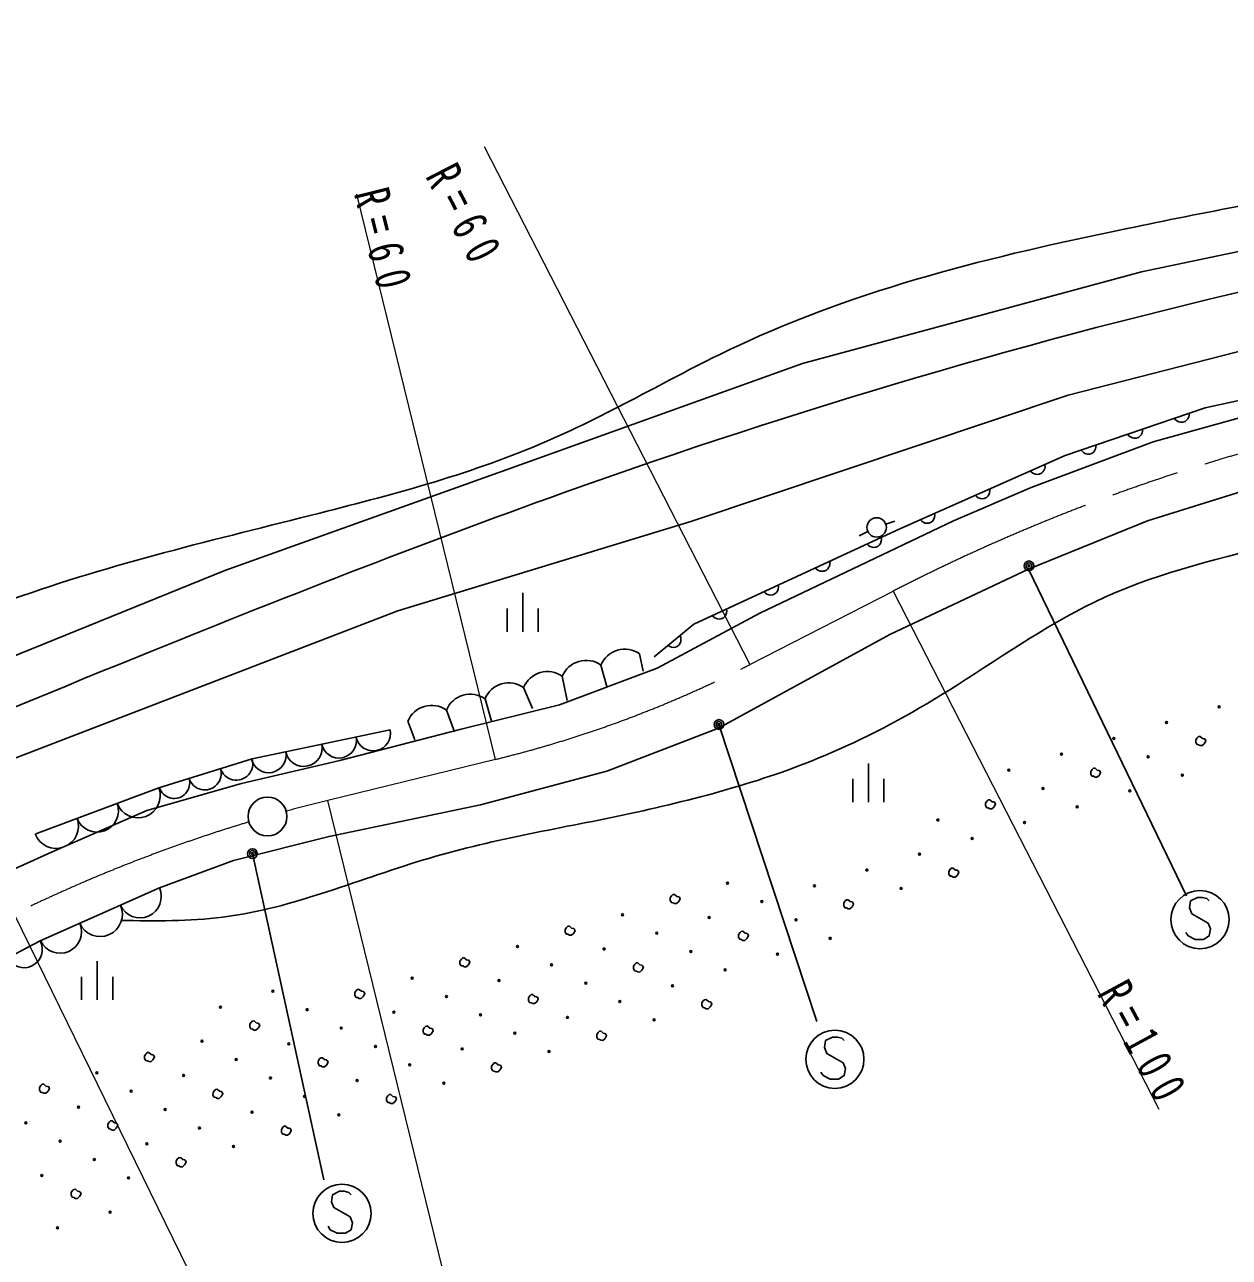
# Model space of a CAD drawing. Units: millimetres, scale not verified. Extents: x 40000 to 680000, y 20000 to 380000.
# Drawn here: x 152254 to 214333, y 265772 to 329310 of the extents above; entities that cross this region are included whole.
import ezdxf

# ---------------------------------------------------------------- set-up
doc = ezdxf.new("R2010")
doc.units = ezdxf.units.MM
doc.header["$LTSCALE"] = 1000
doc.linetypes.add('CHAIN', pattern=[18.5, 12, -1.5, 3.5, -1.5])
for name, color, linetype, lineweight in [('M-BGD', 7, 'Continuous', 25), ('M-BMK', 2, 'CHAIN', 13), ('M-BMK-SRVR', 3, 'Continuous', 25), ('M-STR-HTXT', 7, 'Continuous', 13), ('M-STR-STRC', 7, 'Continuous', 25)]:
    doc.layers.add(name, color=color, linetype=linetype, lineweight=lineweight)
doc.styles.add('ＭＳ ゴシック', font='')
doc.styles.get('ＭＳ ゴシック').set_extended_font_data('MS Gothic')

msp = doc.modelspace()

# ---------------------------------------------------------------- linework, layer by layer
at = {"layer": 'M-BGD'}
for p, q in [((196630, 303560), (197101, 303726)), ((195705, 303182), (195252, 302970)), ((177923, 300019), (177923, 298019)), ((177123, 299219), (177123, 298019)), ((178723, 299219), (178723, 298019)), ((183939, 296882), (184119, 295982)), ((181949, 296302), (182259, 295202)), ((179959, 295722), (180219, 294482)), ((177968, 295142), (178418, 294062)), ((175978, 294562), (176318, 293402)), ((173988, 293982), (174398, 292861)), ((171090, 292961), (163972, 291471)), ((171998, 293402), (172358, 292441)), ((163972, 291471), (159171, 289981)), ((195735, 291229), (195735, 289229)), ((194935, 290429), (194935, 289229)), ((196535, 290429), (196535, 289229)), ((159171, 289981), (152824, 287608)), ((159202, 284817), (153059, 282087)), ((153059, 282087), (146319, 278589)), ((155991, 281039), (155991, 279039)), ((155191, 280239), (155191, 279039)), ((156791, 280239), (156791, 279039))]:
    msp.add_line(p, q, dxfattribs=at)
for points in [[(68209, 267286), (82169, 271410), (99198, 276445), (115931, 282812), (130887, 288291), (146139, 294511), (162576, 301174), (178273, 306801), (192340, 311836), (209814, 316575), (227509, 320277), (244834, 323386), (264529, 325608), (279781, 326200), (299105, 326200), (315097, 325163), (330497, 323090), (343380, 320277), (356708, 317463), (366185, 314354)], [(424658, 290513), (400966, 298361), (366759, 308134), (344658, 314502), (324371, 317907), (306602, 319832), (289425, 320721), (273284, 320721), (253997, 319240), (234894, 316279), (217569, 313169), (206019, 310207), (186583, 303692), (171479, 299101), (151489, 291401), (125130, 280147), (103640, 272743), (82021, 265487), (69278, 262110)], [(364638, 306981), (355217, 310342), (347300, 312562), (335899, 314902), (326358, 316402), (318197, 317363), (303079, 318323), (282077, 318983), (271879, 318803), (258798, 317843), (246016, 315982), (223037, 311722), (213080, 309562), (205879, 307101), (197358, 303321), (186737, 298401), (184697, 296720)], [(144808, 282676), (153632, 286655), (158548, 288806), (163425, 290189), (168494, 291379), (174746, 292992), (179815, 294259), (184846, 296141), (190146, 298983), (200122, 303731), (204116, 305459), (210406, 307801), (215898, 309338), (221121, 310567), (227150, 311719), (241919, 314253), (248371, 315482), (256167, 316596), (262196, 317210), (270982, 317825)], [(265027, 313760), (259065, 313326), (248440, 307797), (229252, 304924), (226379, 308068), (217923, 306171), (210117, 303732), (203992, 301238), (196837, 297877), (188001, 293053), (182255, 290831), (175751, 289096), (167945, 287470), (163012, 286223), (159202, 284817)], [(211501, 309022), (211562, 308942), (211634, 308882), (211735, 308832), (211826, 308812), (211928, 308813), (212049, 308854), (212129, 308916), (212189, 308987), (212239, 309089), (212259, 309180), (212258, 309281)], [(209101, 308202), (209162, 308122), (209233, 308062), (209335, 308012), (209426, 307992), (209527, 307993), (209648, 308034), (209729, 308096), (209789, 308167), (209839, 308269), (209859, 308360), (209858, 308461)], [(206701, 307382), (206762, 307302), (206833, 307242), (206935, 307192), (207026, 307172), (207127, 307173), (207248, 307214), (207329, 307276), (207389, 307347), (207439, 307448), (207458, 307540), (207458, 307641)], [(204093, 306309), (204161, 306234), (204238, 306181), (204343, 306140), (204436, 306129), (204537, 306138), (204654, 306190), (204728, 306258), (204782, 306335), (204823, 306440), (204834, 306533), (204824, 306634)], [(201253, 305049), (201321, 304974), (201397, 304921), (201503, 304880), (201596, 304869), (201696, 304878), (201813, 304930), (201888, 304998), (201942, 305075), (201982, 305180), (201994, 305273), (201984, 305374)], [(198413, 303789), (198481, 303714), (198557, 303661), (198663, 303620), (198755, 303608), (198856, 303618), (198973, 303670), (199048, 303738), (199101, 303814), (199142, 303920), (199153, 304013), (199144, 304113)], [(195667, 302538), (195737, 302464), (195814, 302412), (195920, 302373), (196013, 302363), (196114, 302374), (196230, 302428), (196303, 302497), (196356, 302575), (196395, 302681), (196405, 302774), (196393, 302874)], [(193012, 301308), (193082, 301234), (193159, 301182), (193265, 301143), (193358, 301133), (193458, 301144), (193574, 301198), (193648, 301267), (193701, 301345), (193739, 301451), (193749, 301544), (193738, 301644)], [(190357, 300078), (190426, 300004), (190503, 299952), (190610, 299913), (190702, 299903), (190803, 299914), (190919, 299968), (190993, 300037), (191045, 300114), (191084, 300221), (191094, 300313), (191083, 300414)], [(187702, 298848), (187771, 298774), (187848, 298721), (187954, 298682), (188047, 298673), (188148, 298684), (188264, 298738), (188338, 298807), (188390, 298884), (188429, 298990), (188439, 299083), (188428, 299184)], [(185408, 297306), (185494, 297252), (185582, 297221), (185694, 297210), (185787, 297224), (185881, 297260), (185980, 297342), (186034, 297428), (186065, 297515), (186076, 297628), (186062, 297720), (186026, 297815)]]:
    msp.add_lwpolyline(points, dxfattribs=at)
for points in [[(212929, 292148), (212834, 292151), (212747, 292197), (212671, 292206), (212608, 292312), (212608, 292448), (212681, 292554), (212746, 292615), (212829, 292619), (212943, 292518), (213031, 292502), (213081, 292475), (213119, 292383), (213036, 292243)], [(207511, 290519), (207417, 290521), (207329, 290568), (207254, 290577), (207190, 290683), (207191, 290819), (207264, 290925), (207329, 290986), (207411, 290990), (207525, 290888), (207614, 290873), (207663, 290846), (207702, 290753), (207619, 290613)], [(202094, 288889), (201999, 288892), (201912, 288939), (201837, 288948), (201773, 289054), (201774, 289190), (201847, 289295), (201912, 289357), (201994, 289361), (202108, 289259), (202196, 289244), (202246, 289217), (202285, 289124), (202201, 288984)], [(200200, 285366), (200105, 285369), (200018, 285416), (199943, 285424), (199879, 285531), (199880, 285667), (199953, 285772), (200018, 285833), (200100, 285837), (200214, 285736), (200302, 285721), (200352, 285694), (200391, 285601), (200307, 285461)], [(185843, 284002), (185748, 284005), (185661, 284051), (185585, 284060), (185522, 284166), (185523, 284302), (185595, 284408), (185660, 284469), (185743, 284473), (185857, 284371), (185945, 284356), (185995, 284329), (186033, 284237), (185950, 284097)], [(194783, 283737), (194688, 283740), (194601, 283787), (194525, 283795), (194462, 283901), (194463, 284037), (194536, 284143), (194601, 284204), (194683, 284208), (194797, 284107), (194885, 284091), (194935, 284065), (194974, 283972), (194890, 283832)], [(180426, 282372), (180331, 282375), (180244, 282422), (180168, 282431), (180105, 282537), (180105, 282673), (180178, 282778), (180243, 282840), (180326, 282844), (180440, 282742), (180528, 282727), (180578, 282700), (180616, 282607), (180533, 282467)], [(189366, 282108), (189271, 282111), (189184, 282157), (189108, 282166), (189045, 282272), (189046, 282408), (189119, 282514), (189184, 282575), (189266, 282579), (189380, 282477), (189468, 282462), (189518, 282435), (189556, 282343), (189473, 282203)], [(175008, 280743), (174914, 280746), (174826, 280793), (174751, 280802), (174687, 280908), (174688, 281044), (174761, 281149), (174826, 281211), (174908, 281214), (175023, 281113), (175111, 281098), (175160, 281071), (175199, 280978), (175116, 280838)], [(183949, 280479), (183854, 280481), (183767, 280528), (183691, 280537), (183628, 280643), (183629, 280779), (183701, 280884), (183766, 280946), (183849, 280950), (183963, 280848), (184051, 280833), (184101, 280806), (184139, 280713), (184056, 280573)], [(169591, 279114), (169496, 279117), (169409, 279164), (169334, 279172), (169270, 279279), (169271, 279415), (169344, 279520), (169409, 279581), (169491, 279585), (169605, 279484), (169693, 279469), (169743, 279442), (169782, 279349), (169698, 279209)], [(178532, 278849), (178437, 278852), (178350, 278899), (178274, 278908), (178211, 279014), (178211, 279150), (178284, 279255), (178349, 279317), (178432, 279320), (178546, 279219), (178634, 279204), (178684, 279177), (178722, 279084), (178639, 278944)], [(187472, 278585), (187377, 278587), (187290, 278634), (187214, 278643), (187151, 278749), (187152, 278885), (187225, 278990), (187290, 279052), (187372, 279056), (187486, 278954), (187574, 278939), (187624, 278912), (187662, 278819), (187579, 278679)], [(164174, 277485), (164079, 277488), (163992, 277535), (163916, 277543), (163853, 277649), (163854, 277785), (163927, 277891), (163992, 277952), (164074, 277956), (164188, 277855), (164276, 277839), (164326, 277813), (164365, 277720), (164281, 277580)], [(173114, 277220), (173020, 277223), (172932, 277270), (172857, 277278), (172793, 277385), (172794, 277521), (172867, 277626), (172932, 277687), (173015, 277691), (173129, 277590), (173217, 277575), (173267, 277548), (173305, 277455), (173222, 277315)], [(182055, 276955), (181960, 276958), (181873, 277005), (181797, 277014), (181734, 277120), (181735, 277256), (181807, 277361), (181872, 277423), (181955, 277427), (182069, 277325), (182157, 277310), (182207, 277283), (182245, 277190), (182162, 277050)], [(158757, 275856), (158662, 275858), (158575, 275905), (158499, 275914), (158436, 276020), (158437, 276156), (158510, 276262), (158575, 276323), (158657, 276327), (158771, 276225), (158859, 276210), (158909, 276183), (158947, 276090), (158864, 275950)], [(167697, 275591), (167602, 275594), (167515, 275641), (167440, 275649), (167376, 275755), (167377, 275891), (167450, 275997), (167515, 276058), (167597, 276062), (167711, 275961), (167800, 275945), (167849, 275919), (167888, 275826), (167804, 275686)], [(176638, 275326), (176543, 275329), (176456, 275376), (176380, 275384), (176317, 275491), (176318, 275627), (176390, 275732), (176455, 275793), (176538, 275797), (176652, 275696), (176740, 275681), (176790, 275654), (176828, 275561), (176745, 275421)], [(153340, 274226), (153245, 274229), (153158, 274276), (153082, 274285), (153019, 274391), (153020, 274527), (153092, 274632), (153157, 274694), (153240, 274698), (153354, 274596), (153442, 274581), (153492, 274554), (153530, 274461), (153447, 274321)], [(162280, 273962), (162185, 273964), (162098, 274011), (162022, 274020), (161959, 274126), (161960, 274262), (162033, 274368), (162098, 274429), (162180, 274433), (162294, 274331), (162382, 274316), (162432, 274289), (162471, 274196), (162387, 274057)], [(171220, 273697), (171126, 273700), (171038, 273747), (170963, 273755), (170899, 273861), (170900, 273997), (170973, 274103), (171038, 274164), (171121, 274168), (171235, 274067), (171323, 274051), (171373, 274025), (171411, 273932), (171328, 273792)], [(156863, 272332), (156768, 272335), (156681, 272382), (156605, 272391), (156542, 272497), (156543, 272633), (156616, 272738), (156681, 272800), (156763, 272804), (156877, 272702), (156965, 272687), (157015, 272660), (157053, 272567), (156970, 272427)], [(165803, 272068), (165708, 272070), (165621, 272117), (165546, 272126), (165482, 272232), (165483, 272368), (165556, 272474), (165621, 272535), (165703, 272539), (165817, 272437), (165906, 272422), (165955, 272395), (165994, 272302), (165911, 272163)], [(160386, 270438), (160291, 270441), (160204, 270488), (160128, 270497), (160065, 270603), (160066, 270739), (160139, 270844), (160204, 270906), (160286, 270910), (160400, 270808), (160488, 270793), (160538, 270766), (160577, 270673), (160493, 270533)], [(154969, 268809), (154874, 268812), (154787, 268859), (154711, 268867), (154648, 268974), (154649, 269110), (154722, 269215), (154787, 269277), (154869, 269280), (154983, 269179), (155071, 269164), (155121, 269137), (155159, 269044), (155076, 268904)]]:
    msp.add_lwpolyline(points, close=True, dxfattribs=at)
for centre, radius in [((196158, 303393), 500), ((213804, 294149), 50), ((211095, 293334), 50), ((208386, 292520), 50), ((205678, 291705), 50), ((210148, 291573), 50), ((202969, 290890), 50), ((211910, 290626), 50), ((204731, 289943), 50), ((209201, 289811), 50), ((206492, 288996), 50), ((199314, 288314), 50), ((203784, 288182), 50), ((201075, 287367), 50), ((198367, 286553), 50), ((195658, 285738), 50), ((188479, 285056), 50), ((192949, 284923), 50), ((197420, 284791), 50), ((190241, 284109), 50), ((183062, 283427), 50), ((187532, 283294), 50), ((192003, 283162), 50), ((184824, 282480), 50), ((193764, 282215), 50), ((177645, 281797), 50), ((182115, 281665), 50), ((186585, 281533), 50), ((179407, 280850), 50), ((191056, 281400), 50), ((172228, 280168), 50), ((188347, 280586), 50), ((176698, 280036), 50), ((181168, 279903), 50), ((185638, 279771), 50), ((165049, 279486), 50), ((173989, 279221), 50), ((182930, 278956), 50), ((162340, 278671), 50), ((166811, 278539), 50), ((171281, 278406), 50), ((175751, 278274), 50), ((180221, 278142), 50), ((184691, 278009), 50), ((168572, 277592), 50), ((177513, 277327), 50), ((161394, 276910), 50), ((165864, 276777), 50), ((170334, 276645), 50), ((174804, 276512), 50), ((179274, 276380), 50), ((163155, 275963), 50), ((155976, 275280), 50), ((160447, 275148), 50), ((172095, 275698), 50), ((164917, 275016), 50), ((169387, 274883), 50), ((173857, 274751), 50), ((157738, 274333), 50), ((166678, 274069), 50), ((155029, 273519), 50), ((159500, 273386), 50), ((163970, 273254), 50), ((152321, 272704), 50), ((168440, 273122), 50), ((161261, 272439), 50), ((154082, 271757), 50), ((158553, 271625), 50), ((163023, 271492), 50), ((155844, 270810), 50), ((153135, 269996), 50), ((157606, 269863), 50), ((156659, 268102), 50), ((153950, 267287), 50)]:
    msp.add_circle(centre, radius, dxfattribs=at)
for centre, radius, start, end in [((183174, 295800), 1324, 54.74484, 157.75345), ((181184, 295220), 1324, 54.74484, 157.75345), ((179194, 294640), 1324, 54.74484, 157.75345), ((177204, 294060), 1324, 54.74484, 157.75345), ((173223, 292900), 1324, 54.74484, 157.75345), ((175214, 293480), 1324, 54.74484, 157.75345), ((170209, 292776), 900, 191.82149, 11.82149), ((168448, 292408), 900, 191.82149, 11.82149), ((164826, 291650), 900, 191.82149, 11.82149), ((166637, 292029), 950, 191.82149, 11.82149), ((163160, 291219), 850, 197.24146, 17.24146), ((159960, 290226), 800, 197.24146, 17.24146), ((161536, 290715), 850, 197.24146, 17.24146), ((158093, 289578), 1150, 200.50143, 20.50143), ((155986, 288790), 1100, 200.50143, 20.50143), ((153878, 288002), 1150, 200.50143, 20.50143), ((158196, 284371), 1100, 203.96249, 23.96249), ((156140, 283457), 1150, 203.96249, 23.96249), ((154084, 282543), 1100, 203.96249, 23.96249), ((152216, 281650), 950, 207.42874, 27.42874)]:
    msp.add_arc(centre, radius, start, end, dxfattribs=at)
for points, knots in [([(139772, 294659), (143680, 296457), (147588, 298255), (151618, 299694), (156771, 301533), (162123, 302785), (167463, 304136), (171445, 305144), (175420, 306207), (179161, 307838), (182497, 309274), (185639, 311179), (188934, 312725), (195278, 315706), (202179, 317396), (209073, 318796), (213044, 319638), (217023, 320360), (220993, 321165), (226425, 322267), (231841, 323524), (237134, 325163), (241129, 326400), (245055, 327855), (248980, 329310)], [0, 0, 0, 0, 1, 1, 1, 2, 2, 2, 3, 3, 3, 4, 4, 4, 5, 5, 5, 6, 6, 6, 7, 7, 7, 8, 8, 8, 8]), ([(68682, 264994), (79821, 268226), (90960, 271457), (101962, 275112), (110882, 278076), (119712, 281319), (128468, 284738), (138390, 288611), (148217, 292712), (158084, 296732), (165339, 299673), (172626, 302528), (180000, 305173), (192037, 309480), (204323, 313121), (216794, 315982), (225841, 318021), (234983, 319606), (244188, 320869), (259531, 322905), (275006, 324011), (290463, 323683), (305853, 323259), (321179, 321411), (336368, 318796), (347631, 316845), (358817, 314551), (369759, 311392), (379076, 308662), (388216, 305360), (397450, 302359), (408218, 298882), (419141, 295949), (429953, 292586), (437878, 290121), (445742, 287424), (453794, 285478), (459126, 284189), (464540, 283228), (469954, 282268)], [0, 0, 0, 0, 1, 1, 1, 2, 2, 2, 3, 3, 3, 4, 4, 4, 5, 5, 5, 6, 6, 6, 7, 7, 7, 8, 8, 8, 9, 9, 9, 10, 10, 10, 11, 11, 11, 12, 12, 12, 13, 13, 13, 13]), ([(157209, 283136), (158973, 283112), (160736, 283088), (162460, 283306), (166103, 283766), (169573, 285305), (173132, 286355), (176526, 287356), (180002, 287911), (183465, 288642), (186990, 289432), (190509, 290333), (193798, 291775), (195889, 292668), (197895, 293764), (199838, 294975), (202344, 296535), (204746, 298272), (207376, 299549), (210263, 300940), (213440, 301695), (216608, 302513), (220290, 303503), (223975, 304591), (227703, 304631), (230516, 304659), (233336, 304149), (236173, 303869), (238642, 303618), (241122, 303538), (243567, 303784), (246302, 304044), (248988, 304764), (251698, 305308), (253311, 305625), (254934, 305868), (256526, 306240), (260928, 307299), (265100, 309248), (269484, 310390), (272576, 311188), (275772, 311579), (278970, 311830), (284389, 312302), (289835, 312294), (295258, 311999), (300189, 311711), (305091, 311224), (309996, 310729), (313892, 310316), (317786, 309919), (321684, 309543), (324488, 309273), (327295, 309013), (330095, 308696), (331507, 308537), (332918, 308362), (334330, 308188)], [0, 0, 0, 0, 1, 1, 1, 2, 2, 2, 3, 3, 3, 4, 4, 4, 5, 5, 5, 6, 6, 6, 7, 7, 7, 8, 8, 8, 9, 9, 9, 10, 10, 10, 11, 11, 11, 12, 12, 12, 13, 13, 13, 14, 14, 14, 15, 15, 15, 16, 16, 16, 17, 17, 17, 18, 18, 18, 19, 19, 19, 19])]:
    msp.add_open_spline(points, degree=3, knots=knots, dxfattribs=at)
at = {"layer": 'M-BMK'}
for p, q in [((189629, 296328), (197008, 300112)), ((176511, 291437), (167884, 289326))]:
    msp.add_line(p, q, dxfattribs=at)
for centre, radius, start, end in [((242640, 211131), 100000, 100.3262, 117.14969), ((162250, 349717), 60000, 283.74905, 297.14969), ((186897, 211618), 80000, 103.74905, 105.37906), ((186897, 211618), 80000, 106.81351, 116.09543)]:
    msp.add_arc(centre, radius, start, end, dxfattribs=at)
at = {"layer": 'M-BMK-SRVR'}
msp.add_circle((164769, 288497), 1000, dxfattribs=at)
at = {"layer": 'M-STR-HTXT'}
for p, q in [((175940, 323023), (189629, 296328)), ((176511, 291437), (169380, 320577)), ((197008, 300112), (210698, 273418)), ((175014, 260185), (167884, 289326)), ((151708, 283463), (164904, 256521))]:
    msp.add_line(p, q, dxfattribs=at)
at = {"layer": 'M-STR-STRC'}
for p, q in [((212119, 284404), (203992, 301238)), ((188031, 293237), (193077, 277935)), ((167679, 269767), (163993, 286584))]:
    msp.add_line(p, q, dxfattribs=at)
for points in [[(213298, 284141), (213178, 284261), (212938, 284321), (212698, 284321), (212338, 284141), (212278, 283781), (212398, 283481), (213238, 283001), (213358, 282701), (213298, 282341), (212998, 282161), (212578, 282161), (212218, 282341), (212098, 282521)], [(194485, 276941), (194365, 277061), (194125, 277121), (193885, 277121), (193525, 276941), (193465, 276581), (193585, 276281), (194425, 275801), (194545, 275501), (194485, 275141), (194185, 274961), (193765, 274961), (193405, 275141), (193285, 275321)], [(169086, 268997), (168966, 269117), (168726, 269177), (168486, 269177), (168126, 268997), (168066, 268637), (168186, 268337), (169026, 267857), (169146, 267557), (169086, 267197), (168786, 267017), (168366, 267017), (168006, 267197), (167886, 267377)]]:
    msp.add_lwpolyline(points, dxfattribs=at)
for centre, radius in [((204009, 301416), 250), ((204009, 301416), 150), ((204009, 301416), 50), ((188031, 293237), 250), ((188031, 293237), 150), ((188031, 293237), 50), ((163993, 286584), 250), ((163993, 286584), 150), ((163993, 286584), 50), ((212818, 283181), 1500), ((194005, 275981), 1500), ((168606, 268037), 1500)]:
    msp.add_circle(centre, radius, dxfattribs=at)

# ---------------------------------------------------------------- texts
at = {"layer": 'M-STR-HTXT', "char_height": 1833, "attachment_point": 7, "style": 'ＭＳ ゴシック'}
for s, insert, rotation in [('\\T1.65;\\W0.7;R=60', (172852, 321493), 297.3), ('\\T1.65;\\W0.7;R=60', (169183, 320607), 284), ('\\T1.61;\\W0.7;R=100', (207462, 279361), 298.4)]:
    msp.add_mtext(s, dxfattribs=dict(at, insert=insert, rotation=rotation))

doc.saveas('drawing.dxf')
